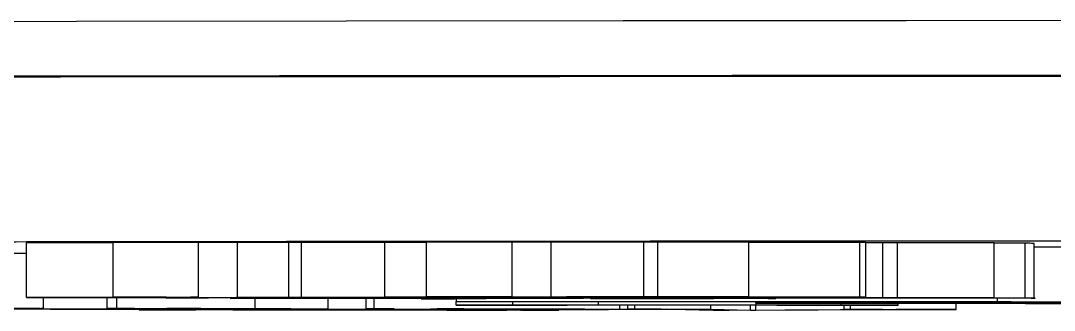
# Model space of a CAD drawing. Header units: millimetres. Extents: x 2451 to 4400, y 944 to 2322.
# Drawn here: x 3235.81 to 3254.69, y 1082.75 to 1088.05 of the extents above; entities that cross this region are included whole.
import ezdxf

# ---------------------------------------------------------------- set-up
doc = ezdxf.new("R2010")
doc.units = ezdxf.units.MM

msp = doc.modelspace()

# ---------------------------------------------------------------- linework, layer by layer
at = {"color": 7, "linetype": 'Continuous', "lineweight": 25}
for p, q in [((3237.497, 1083.984), (3235.917, 1083.982)), ((3235.917, 1082.982), (3235.917, 1083.982)), ((3239.059, 1083.991), (3237.497, 1083.991)), ((3237.497, 1082.991), (3237.497, 1083.991)), ((3239.059, 1082.991), (3239.059, 1083.991)), ((3239.773, 1083.987), (3239.059, 1083.99)), ((3240.708, 1083.988), (3239.773, 1083.987)), ((3239.773, 1082.987), (3239.773, 1083.987)), ((3240.939, 1083.991), (3240.708, 1083.988)), ((3240.708, 1082.988), (3240.708, 1083.988)), ((3242.462, 1083.99), (3240.939, 1083.991)), ((3240.939, 1082.991), (3240.939, 1083.991)), ((3243.222, 1083.992), (3242.462, 1083.991)), ((3242.462, 1082.991), (3242.462, 1083.991)), ((3244.786, 1083.999), (3243.222, 1083.999)), ((3243.222, 1082.999), (3243.222, 1083.999)), ((3244.786, 1082.999), (3244.786, 1083.999)), ((3245.5, 1083.995), (3244.786, 1083.997)), ((3247.193, 1083.997), (3245.5, 1083.995)), ((3245.5, 1082.995), (3245.5, 1083.995)), ((3247.447, 1084), (3247.193, 1083.997)), ((3247.193, 1082.997), (3247.193, 1083.997)), ((3249.112, 1083.999), (3247.447, 1084)), ((3247.447, 1083), (3247.447, 1084)), ((3249.112, 1082.999), (3249.112, 1083.999)), ((3251.251, 1083.993), (3251.138, 1083.993)), ((3251.138, 1082.993), (3251.138, 1083.993)), ((3251.251, 1082.993), (3251.251, 1083.993)), ((3251.557, 1083.984), (3251.251, 1083.983)), ((3251.827, 1083.986), (3251.557, 1083.984)), ((3251.557, 1082.984), (3251.557, 1083.984)), ((3253.591, 1083.985), (3251.827, 1083.986)), ((3251.827, 1082.986), (3251.827, 1083.986)), ((3253.591, 1082.985), (3253.591, 1083.985)), ((3254.161, 1082.976), (3254.161, 1083.976)), ((3254.326, 1082.975), (3254.326, 1083.975)), ((3235.917, 1082.982), (3239.012, 1082.986)), ((3236.778, 1082.982), (3235.917, 1082.982)), ((3236.225, 1082.784), (3236.225, 1082.982)), ((3237.388, 1082.783), (3237.388, 1082.983)), ((3237.497, 1082.991), (3239.059, 1082.991)), ((3237.567, 1082.784), (3237.567, 1082.983)), ((3238.768, 1082.985), (3238.067, 1082.984)), ((3238.468, 1082.973), (3238.468, 1082.984)), ((3238.468, 1082.973), (3238.809, 1082.977)), ((3238.676, 1082.972), (3238.468, 1082.973)), ((3239.059, 1082.991), (3238.912, 1082.99)), ((3238.912, 1082.99), (3239.773, 1082.987)), ((3239.637, 1082.967), (3251.557, 1082.984)), ((3240.494, 1082.967), (3239.637, 1082.967)), ((3239.76, 1082.984), (3239.75, 1082.983)), ((3239.773, 1082.987), (3240.708, 1082.988)), ((3242.508, 1082.99), (3239.996, 1082.986)), ((3239.996, 1082.986), (3240.407, 1082.985)), ((3240.096, 1082.78), (3240.096, 1082.967)), ((3240.407, 1082.985), (3240.407, 1082.987)), ((3240.708, 1082.988), (3240.939, 1082.991)), ((3240.903, 1082.974), (3248.675, 1082.984)), ((3241.766, 1082.973), (3240.903, 1082.974)), ((3240.939, 1082.991), (3242.508, 1082.99)), ((3241.428, 1082.776), (3241.428, 1082.969)), ((3246.461, 1082.976), (3241.786, 1082.969)), ((3242.524, 1082.978), (3241.833, 1082.976)), ((3242.119, 1082.777), (3242.119, 1082.97)), ((3242.269, 1082.777), (3242.269, 1082.97)), ((3242.462, 1082.991), (3244.74, 1082.994)), ((3243.322, 1082.99), (3242.462, 1082.991)), ((3242.508, 1082.99), (3242.508, 1082.991)), ((3250.594, 1082.986), (3243.058, 1082.976)), ((3243.127, 1082.96), (3243.127, 1082.971)), ((3243.335, 1082.959), (3243.127, 1082.96)), ((3243.197, 1082.985), (3243.197, 1082.991)), ((3243.222, 1082.999), (3244.786, 1082.999)), ((3243.763, 1082.972), (3243.763, 1082.909)), ((3244.18, 1082.981), (3244.18, 1082.996)), ((3244.406, 1082.981), (3244.18, 1082.981)), ((3244.442, 1082.972), (3244.442, 1082.973)), ((3244.442, 1082.972), (3246.094, 1082.971)), ((3244.786, 1082.999), (3244.604, 1082.998)), ((3244.604, 1082.998), (3245.5, 1082.995)), ((3244.708, 1082.989), (3244.612, 1082.993)), ((3245.5, 1082.995), (3247.193, 1082.997)), ((3246.094, 1082.971), (3245.585, 1082.97)), ((3249.112, 1082.999), (3245.78, 1082.994)), ((3246.094, 1082.971), (3246.094, 1082.975)), ((3246.222, 1082.966), (3246.222, 1082.975)), ((3246.371, 1082.965), (3246.222, 1082.966)), ((3248.403, 1082.969), (3246.461, 1082.976)), ((3247.193, 1082.997), (3247.447, 1083)), ((3253.591, 1082.985), (3247.28, 1082.977)), ((3247.28, 1082.977), (3249.261, 1082.97)), ((3247.447, 1083), (3249.112, 1082.999)), ((3248.172, 1082.986), (3247.522, 1082.984)), ((3248.675, 1082.984), (3248.929, 1082.987)), ((3248.929, 1082.987), (3250.594, 1082.986)), ((3249.13, 1082.977), (3249.13, 1082.979)), ((3249.22, 1082.977), (3249.13, 1082.977)), ((3249.261, 1082.97), (3249.261, 1082.979)), ((3249.606, 1082.968), (3249.606, 1082.98)), ((3251.138, 1082.993), (3251.251, 1082.993)), ((3251.557, 1082.984), (3251.827, 1082.986)), ((3251.827, 1082.986), (3253.591, 1082.985)), ((3253.652, 1082.909), (3253.652, 1082.975)), ((3233.518, 1082.769), (3237.792, 1082.782)), ((3236.176, 1082.774), (3234.204, 1082.768)), ((3237.504, 1082.772), (3236.176, 1082.774)), ((3238.478, 1082.781), (3236.355, 1082.774)), ((3236.355, 1082.774), (3237.426, 1082.773)), ((3237.388, 1082.783), (3237.567, 1082.784)), ((3237.644, 1082.783), (3237.388, 1082.783)), ((3237.426, 1082.773), (3237.426, 1082.778)), ((3237.567, 1082.784), (3240.096, 1082.78)), ((3237.975, 1082.761), (3237.975, 1082.779)), ((3238.124, 1082.761), (3238.124, 1082.78)), ((3239.01, 1082.761), (3242.562, 1082.775)), ((3239.702, 1082.78), (3239.102, 1082.781)), ((3241.605, 1082.768), (3239.742, 1082.76)), ((3240.251, 1082.774), (3240.694, 1082.776)), ((3241.144, 1082.758), (3241.144, 1082.766)), ((3242.93, 1082.766), (3241.605, 1082.768)), ((3243.294, 1082.774), (3241.755, 1082.768)), ((3241.755, 1082.768), (3243.08, 1082.767)), ((3242.348, 1082.776), (3242.119, 1082.777)), ((3242.119, 1082.777), (3242.269, 1082.777)), ((3242.269, 1082.777), (3246.754, 1082.772)), ((3242.562, 1082.775), (3242.626, 1082.775)), ((3243.08, 1082.767), (3243.08, 1082.773)), ((3243.13, 1082.762), (3243.231, 1082.763)), ((3243.404, 1082.762), (3243.13, 1082.762)), ((3244.87, 1082.768), (3243.404, 1082.762)), ((3243.763, 1082.906), (3243.763, 1082.909)), ((3243.763, 1082.909), (3253.652, 1082.909)), ((3244.803, 1082.906), (3243.763, 1082.906)), ((3243.763, 1082.847), (3243.763, 1082.906)), ((3243.763, 1082.844), (3243.763, 1082.847)), ((3243.763, 1082.847), (3244.803, 1082.847)), ((3251.841, 1082.844), (3243.763, 1082.844)), ((3245.184, 1082.773), (3243.903, 1082.775)), ((3243.934, 1082.759), (3243.934, 1082.764)), ((3244.113, 1082.758), (3244.113, 1082.765)), ((3244.446, 1082.768), (3244.446, 1082.774)), ((3244.446, 1082.768), (3244.596, 1082.768)), ((3244.596, 1082.768), (3244.596, 1082.774)), ((3244.596, 1082.768), (3244.87, 1082.768)), ((3244.689, 1082.755), (3247.471, 1082.77)), ((3244.689, 1082.755), (3244.689, 1082.767)), ((3244.803, 1082.847), (3244.803, 1082.906)), ((3244.87, 1082.768), (3244.87, 1082.773)), ((3247.603, 1082.769), (3244.978, 1082.755)), ((3246.411, 1082.768), (3246.132, 1082.768)), ((3246.364, 1082.85), (3246.364, 1082.903)), ((3246.754, 1082.772), (3246.411, 1082.768)), ((3246.754, 1082.772), (3246.754, 1082.844)), ((3246.904, 1082.771), (3246.904, 1082.844)), ((3246.904, 1082.771), (3247.022, 1082.772)), ((3247.193, 1082.771), (3246.904, 1082.771)), ((3247.022, 1082.844), (3247.022, 1082.772)), ((3247.022, 1082.772), (3248.418, 1082.77)), ((3247.471, 1082.77), (3247.515, 1082.77)), ((3247.7, 1082.768), (3247.603, 1082.769)), ((3248.461, 1082.75), (3247.7, 1082.768)), ((3248.418, 1082.77), (3248.418, 1082.844)), ((3248.418, 1082.77), (3249.143, 1082.754)), ((3251.805, 1082.766), (3248.75, 1082.75)), ((3249.143, 1082.754), (3249.143, 1082.844)), ((3249.239, 1082.754), (3249.239, 1082.844)), ((3249.239, 1082.754), (3251.516, 1082.766)), ((3249.241, 1082.879), (3249.241, 1082.903)), ((3253.048, 1082.879), (3249.241, 1082.879)), ((3253.202, 1082.876), (3249.241, 1082.876)), ((3249.241, 1082.876), (3249.241, 1082.85)), ((3250.801, 1082.906), (3252.702, 1082.906)), ((3250.801, 1082.847), (3250.801, 1082.876)), ((3250.801, 1082.847), (3251.841, 1082.847)), ((3250.853, 1082.768), (3250.853, 1082.844)), ((3251.238, 1082.767), (3250.853, 1082.768)), ((3250.853, 1082.768), (3250.971, 1082.768)), ((3250.971, 1082.768), (3250.971, 1082.844)), ((3250.971, 1082.768), (3252.897, 1082.767)), ((3251.516, 1082.766), (3251.561, 1082.766)), ((3251.841, 1082.847), (3251.841, 1082.876)), ((3251.841, 1082.847), (3251.841, 1082.844)), ((3252.78, 1082.766), (3252.394, 1082.766)), ((3252.897, 1082.767), (3252.78, 1082.766)), ((3252.897, 1082.767), (3252.897, 1082.876)), ((3258.77, 1082.844), (3253.202, 1082.876)), ((3242.643, 1082.755), (3237.975, 1082.761)), ((3237.975, 1082.761), (3238.124, 1082.761)), ((3238.124, 1082.761), (3238.399, 1082.761)), ((3239.954, 1082.759), (3239.954, 1082.761)), ((3239.954, 1082.759), (3241.144, 1082.758)), ((3244.113, 1082.758), (3242.643, 1082.755)), ((3243.597, 1082.754), (3243.597, 1082.757)), ((3243.597, 1082.754), (3243.714, 1082.755)), ((3245.523, 1082.752), (3243.597, 1082.754)), ((3243.714, 1082.755), (3243.714, 1082.757)), ((3243.714, 1082.755), (3244.099, 1082.754)), ((3243.934, 1082.759), (3244.113, 1082.758)), ((3244.099, 1082.754), (3244.099, 1082.758)), ((3245.255, 1082.753), (3245.255, 1082.756)), ((3245.255, 1082.753), (3245.64, 1082.753)), ((3245.64, 1082.753), (3245.523, 1082.752)), ((3245.64, 1082.753), (3245.64, 1082.758)), ((3248.75, 1082.75), (3248.461, 1082.75)), ((3249.143, 1082.754), (3249.239, 1082.754))]:
    msp.add_line(p, q, dxfattribs=at)
at = {"color": 7, "linetype": 'Continuous', "lineweight": 25, "flags": 128}
for points in [[(3257.243, 1088.05), (3251.984, 1088.047), (3246.813, 1088.044), (3241.754, 1088.04), (3236.831, 1088.035), (3232.064, 1088.03), (3227.476, 1088.024), (3223.087, 1088.017), (3218.918, 1088.01), (3214.987, 1088.002), (3211.312, 1087.994), (3207.909, 1087.985), (3204.795, 1087.975), (3201.982, 1087.966), (3199.485, 1087.955), (3197.313, 1087.945), (3195.478, 1087.934), (3193.987, 1087.923), (3192.846, 1087.912)], [(3255.294, 1087.03), (3250.423, 1087.027), (3245.658, 1087.024), (3241.021, 1087.019), (3236.537, 1087.015), (3232.227, 1087.009), (3228.113, 1087.003), (3224.215, 1086.996), (3220.553, 1086.988), (3217.146, 1086.98), (3214.009, 1086.972), (3211.159, 1086.963), (3208.61, 1086.954), (3206.375, 1086.944), (3204.464, 1086.934), (3202.887, 1086.924), (3201.653, 1086.913), (3200.767, 1086.903), (3200.234, 1086.892), (3200.056, 1086.881), (3200.056, 1086.881)]]:
    msp.add_lwpolyline(points, dxfattribs=at)
at = {"color": 7, "linetype": 'Continuous', "lineweight": 25}
for points, knots in [([(3257.422, 1087.047), (3254.926, 1087.046), (3249.889, 1087.044), (3242.512, 1087.039), (3235.27, 1087.032), (3228.291, 1087.023), (3221.687, 1087.013), (3215.594, 1087.001), (3210.101, 1086.988), (3205.29, 1086.974), (3201.227, 1086.959), (3197.958, 1086.943), (3195.419, 1086.928), (3194.357, 1086.917), (3193.83, 1086.911)], [0, 0, 0, 0, 0.079959, 0.161371, 0.244142, 0.328893, 0.414217, 0.5, 0.585778, 0.671102, 0.755858, 0.838624, 0.920039, 1, 1, 1, 1]), ([(3203.11, 1083.884), (3203.158, 1083.887), (3203.264, 1083.895), (3204.134, 1083.908), (3205.615, 1083.922), (3207.79, 1083.935), (3210.621, 1083.949), (3214.135, 1083.962), (3218.289, 1083.974), (3223.032, 1083.985), (3228.294, 1083.995), (3233.985, 1084.004), (3240.008, 1084.012), (3246.231, 1084.018), (3252.597, 1084.022), (3258.949, 1084.025), (3265.288, 1084.027), (3271.555, 1084.028), (3277.823, 1084.027), (3284.161, 1084.025), (3290.514, 1084.022), (3296.88, 1084.018), (3303.103, 1084.012), (3309.126, 1084.004), (3314.817, 1083.995), (3320.079, 1083.985), (3324.822, 1083.974), (3328.976, 1083.962), (3332.49, 1083.949), (3335.321, 1083.935), (3337.496, 1083.922), (3338.977, 1083.908), (3339.849, 1083.895), (3339.955, 1083.887), (3340.003, 1083.884)], [0, 0, 0, 0, 0.023828, 0.053273, 0.084485, 0.115699, 0.147957, 0.180726, 0.213842, 0.247136, 0.28043, 0.313546, 0.346314, 0.378573, 0.409785, 0.440999, 0.470442, 0.499888, 0.529332, 0.558778, 0.58999, 0.621203, 0.653462, 0.68623, 0.719347, 0.752641, 0.785934, 0.819051, 0.851819, 0.884078, 0.915289, 0.946503, 0.975948, 1, 1, 1, 1]), ([(3251.138, 1083.993), (3250.469, 1083.993), (3249.791, 1083.992), (3249.121, 1083.993), (3249.112, 1083.993)], [0, 0, 0, 0, 0.986687, 1, 1, 1, 1]), ([(3254.161, 1083.976), (3254.05, 1083.977), (3253.891, 1083.977), (3253.66, 1083.977), (3253.591, 1083.977)], [0, 0, 0, 0, 0.700719, 1, 1, 1, 1]), ([(3254.324, 1083.975), (3254.312, 1083.975), (3254.285, 1083.976), (3254.205, 1083.976), (3254.161, 1083.976)], [0, 0, 0, 0, 0.457866, 1, 1, 1, 1]), ([(3255.622, 1083.908), (3255.515, 1083.908), (3255.095, 1083.908), (3254.654, 1083.908), (3254.326, 1083.908)], [0, 0, 0, 0, 0.254888, 1, 1, 1, 1]), ([(3235.917, 1083.787), (3235.902, 1083.787), (3235.806, 1083.787), (3235.58, 1083.788), (3235.389, 1083.788)], [0, 0, 0, 0, 0.156668, 1, 1, 1, 1]), ([(3238.067, 1082.984), (3237.929, 1082.984), (3237.651, 1082.983), (3237.212, 1082.982), (3236.936, 1082.982), (3236.778, 1082.982)], [0, 0, 0, 0, 0.297582, 0.595326, 1, 1, 1, 1]), ([(3239.012, 1082.986), (3238.831, 1082.987), (3238.495, 1082.988), (3237.988, 1082.989), (3237.661, 1082.99), (3237.497, 1082.991)], [0, 0, 0, 0, 0.369183, 0.684555, 1, 1, 1, 1]), ([(3239.649, 1082.979), (3239.555, 1082.978), (3239.365, 1082.976), (3238.907, 1082.973), (3238.676, 1082.972)], [0, 0, 0, 0, 0.493905, 1, 1, 1, 1]), ([(3238.894, 1082.981), (3238.896, 1082.981), (3238.93, 1082.982), (3238.847, 1082.983), (3238.768, 1082.985)], [0, 0, 0, 0, 0.05128, 1, 1, 1, 1]), ([(3241.833, 1082.976), (3241.667, 1082.977), (3241.335, 1082.978), (3240.636, 1082.981), (3240.109, 1082.982), (3239.76, 1082.984)], [0, 0, 0, 0, 0.25307, 0.506097, 1, 1, 1, 1]), ([(3240.407, 1082.985), (3240.716, 1082.985), (3241.345, 1082.986), (3242.14, 1082.986), (3242.699, 1082.986), (3243.011, 1082.985), (3243.136, 1082.985), (3243.197, 1082.985)], [0, 0, 0, 0, 0.325958, 0.662347, 0.799326, 0.902609, 1, 1, 1, 1]), ([(3241.786, 1082.969), (3241.648, 1082.969), (3241.371, 1082.969), (3240.928, 1082.968), (3240.653, 1082.967), (3240.494, 1082.967)], [0, 0, 0, 0, 0.297206, 0.594593, 1, 1, 1, 1]), ([(3242.621, 1082.983), (3242.397, 1082.983), (3241.969, 1082.984), (3241.262, 1082.984), (3240.793, 1082.985), (3240.556, 1082.985)], [0, 0, 0, 0, 0.3506116, 0.6721745, 1, 1, 1, 1]), ([(3240.556, 1082.985), (3240.737, 1082.984), (3241.099, 1082.983), (3241.75, 1082.981), (3242.231, 1082.979), (3242.524, 1082.978)], [0, 0, 0, 0, 0.2824309, 0.5648657, 1, 1, 1, 1]), ([(3243.058, 1082.976), (3242.919, 1082.975), (3242.642, 1082.975), (3242.2, 1082.974), (3241.925, 1082.974), (3241.766, 1082.973)], [0, 0, 0, 0, 0.297214, 0.594601, 1, 1, 1, 1]), ([(3243.31, 1082.983), (3243.29, 1082.983), (3243.25, 1082.982), (3243.155, 1082.982), (3243.007, 1082.983), (3242.82, 1082.983), (3242.688, 1082.983), (3242.621, 1082.983)], [0, 0, 0, 0, 0.082107, 0.164925, 0.356677, 0.675002, 1, 1, 1, 1]), ([(3243.127, 1082.96), (3243.372, 1082.961), (3243.843, 1082.964), (3244.3, 1082.968), (3244.394, 1082.97), (3244.442, 1082.972)], [0, 0, 0, 0, 0.35008, 0.672322, 1, 1, 1, 1]), ([(3243.197, 1082.985), (3243.264, 1082.985), (3243.373, 1082.984), (3243.38, 1082.983), (3243.357, 1082.983), (3243.354, 1082.983), (3243.322, 1082.983), (3243.31, 1082.983)], [0, 0, 0, 0, 0.414992, 0.667292, 0.851809, 0.943552, 1, 1, 1, 1]), ([(3244.74, 1082.994), (3244.558, 1082.995), (3244.22, 1082.996), (3243.709, 1082.997), (3243.384, 1082.998), (3243.222, 1082.999)], [0, 0, 0, 0, 0.369297, 0.684635, 1, 1, 1, 1]), ([(3244.612, 1082.993), (3244.473, 1082.993), (3244.196, 1082.992), (3243.755, 1082.991), (3243.48, 1082.991), (3243.322, 1082.99)], [0, 0, 0, 0, 0.297538, 0.595282, 1, 1, 1, 1]), ([(3245.585, 1082.97), (3245.363, 1082.969), (3244.948, 1082.966), (3244.214, 1082.963), (3243.629, 1082.96), (3243.335, 1082.959)], [0, 0, 0, 0, 0.365437, 0.681548, 1, 1, 1, 1]), ([(3244.18, 1082.981), (3244.337, 1082.982), (3244.637, 1082.985), (3244.694, 1082.987), (3244.721, 1082.989)], [0, 0, 0, 0, 0.523773, 1, 1, 1, 1]), ([(3245.562, 1082.991), (3245.522, 1082.99), (3245.449, 1082.987), (3245.04, 1082.984), (3244.619, 1082.982), (3244.406, 1082.981)], [0, 0, 0, 0, 0.386257, 0.690164, 1, 1, 1, 1]), ([(3247.522, 1082.984), (3247.351, 1082.985), (3247.011, 1082.986), (3246.363, 1082.989), (3245.874, 1082.99), (3245.562, 1082.991)], [0, 0, 0, 0, 0.2667737, 0.5335507, 1, 1, 1, 1]), ([(3245.78, 1082.994), (3246.405, 1082.994), (3247.657, 1082.993), (3249.526, 1082.992), (3250.66, 1082.993), (3251.138, 1082.993)], [0, 0, 0, 0, 0.365081, 0.731832, 1, 1, 1, 1]), ([(3250.671, 1082.99), (3250.005, 1082.99), (3248.861, 1082.991), (3247.295, 1082.992), (3246.452, 1082.993), (3246.024, 1082.993)], [0, 0, 0, 0, 0.407022, 0.699492, 1, 1, 1, 1]), ([(3246.024, 1082.993), (3246.204, 1082.993), (3246.562, 1082.991), (3247.267, 1082.989), (3247.814, 1082.987), (3248.172, 1082.986)], [0, 0, 0, 0, 0.257454, 0.514908, 1, 1, 1, 1]), ([(3246.222, 1082.966), (3246.526, 1082.966), (3247.073, 1082.967), (3247.699, 1082.967), (3248.068, 1082.968), (3248.242, 1082.968), (3248.357, 1082.968), (3248.433, 1082.968), (3248.465, 1082.968), (3248.47, 1082.969), (3248.438, 1082.969), (3248.41, 1082.969), (3248.403, 1082.969)], [0, 0, 0, 0, 0.35041, 0.630866, 0.725925, 0.790521, 0.841305, 0.86957, 0.898179, 0.941209, 0.984756, 1, 1, 1, 1]), ([(3248.945, 1082.965), (3248.738, 1082.965), (3248.318, 1082.966), (3247.411, 1082.966), (3246.774, 1082.966), (3246.371, 1082.965)], [0, 0, 0, 0, 0.263652, 0.534652, 1, 1, 1, 1]), ([(3249.261, 1082.97), (3249.375, 1082.97), (3249.556, 1082.969), (3249.635, 1082.968), (3249.467, 1082.967), (3249.165, 1082.966), (3248.945, 1082.965)], [0, 0, 0, 0, 0.268227, 0.423788, 0.580622, 1, 1, 1, 1]), ([(3249.13, 1082.977), (3249.791, 1082.977), (3250.789, 1082.978), (3252.121, 1082.978), (3253.018, 1082.978), (3253.69, 1082.977), (3254.023, 1082.977), (3254.142, 1082.976), (3254.161, 1082.976)], [0, 0, 0, 0, 0.381103, 0.574669, 0.765651, 0.888057, 0.981539, 1, 1, 1, 1]), ([(3253.686, 1082.975), (3253.054, 1082.975), (3252.016, 1082.976), (3250.508, 1082.976), (3249.65, 1082.976), (3249.22, 1082.977)], [0, 0, 0, 0, 0.437716, 0.717507, 1, 1, 1, 1]), ([(3251.251, 1082.993), (3251.093, 1082.993), (3250.827, 1082.992), (3250.656, 1082.991), (3250.666, 1082.99), (3250.671, 1082.99)], [0, 0, 0, 0, 0.4310373, 0.7260596, 1, 1, 1, 1]), ([(3254.262, 1082.974), (3254.228, 1082.974), (3254.137, 1082.974), (3253.992, 1082.974), (3253.835, 1082.974), (3253.736, 1082.974), (3253.686, 1082.975)], [0, 0, 0, 0, 0.17027, 0.46426, 0.731509, 1, 1, 1, 1]), ([(3254.161, 1082.976), (3254.213, 1082.976), (3254.318, 1082.975), (3254.356, 1082.975), (3254.327, 1082.974), (3254.284, 1082.974), (3254.262, 1082.974)], [0, 0, 0, 0, 0.391814, 0.807915, 0.901195, 1, 1, 1, 1]), ([(3236.168, 1082.783), (3236.009, 1082.782), (3235.715, 1082.779), (3235.048, 1082.778), (3234.742, 1082.777)], [0, 0, 0, 0, 0.5415287, 1, 1, 1, 1]), ([(3235.389, 1082.788), (3235.588, 1082.788), (3235.989, 1082.787), (3236.242, 1082.785), (3236.201, 1082.784), (3236.185, 1082.784)], [0, 0, 0, 0, 0.3813, 0.766294, 1, 1, 1, 1]), ([(3237.426, 1082.773), (3237.686, 1082.772), (3238.127, 1082.772), (3238.794, 1082.772), (3239.342, 1082.772), (3239.838, 1082.773), (3240.103, 1082.774), (3240.251, 1082.774)], [0, 0, 0, 0, 0.2693348, 0.4566469, 0.5997024, 0.7783509, 1, 1, 1, 1]), ([(3241.011, 1082.773), (3240.796, 1082.772), (3240.434, 1082.771), (3239.695, 1082.771), (3238.971, 1082.771), (3238.204, 1082.771), (3237.74, 1082.771), (3237.504, 1082.772)], [0, 0, 0, 0, 0.253557, 0.424716, 0.595645, 0.794239, 1, 1, 1, 1]), ([(3237.792, 1082.782), (3237.823, 1082.782), (3237.873, 1082.782), (3237.896, 1082.782), (3237.875, 1082.783), (3237.791, 1082.783), (3237.701, 1082.783), (3237.644, 1082.783)], [0, 0, 0, 0, 0.242147, 0.388856, 0.536837, 0.710317, 1, 1, 1, 1]), ([(3239.102, 1082.781), (3239.033, 1082.781), (3238.925, 1082.781), (3238.756, 1082.781), (3238.632, 1082.781), (3238.542, 1082.781), (3238.498, 1082.781), (3238.478, 1082.781)], [0, 0, 0, 0, 0.336259, 0.518412, 0.701425, 0.865829, 1, 1, 1, 1]), ([(3240.73, 1082.777), (3240.736, 1082.777), (3240.765, 1082.777), (3240.628, 1082.778), (3240.269, 1082.779), (3239.904, 1082.78), (3239.702, 1082.78)], [0, 0, 0, 0, 0.067979, 0.316164, 0.620975, 1, 1, 1, 1]), ([(3240.096, 1082.78), (3240.417, 1082.78), (3240.942, 1082.779), (3241.371, 1082.777), (3241.473, 1082.775), (3241.316, 1082.774), (3241.098, 1082.773), (3241.011, 1082.773)], [0, 0, 0, 0, 0.303232, 0.495993, 0.689194, 0.877678, 1, 1, 1, 1]), ([(3242.629, 1082.776), (3242.63, 1082.776), (3242.632, 1082.776), (3242.601, 1082.776), (3242.508, 1082.776), (3242.409, 1082.776), (3242.348, 1082.776)], [0, 0, 0, 0, 0.034336, 0.266425, 0.542953, 1, 1, 1, 1]), ([(3243.231, 1082.763), (3243.332, 1082.763), (3243.472, 1082.764), (3243.452, 1082.765), (3243.332, 1082.765), (3243.139, 1082.766), (3242.991, 1082.766), (3242.93, 1082.766)], [0, 0, 0, 0, 0.4002553, 0.5540467, 0.7092134, 0.880119, 1, 1, 1, 1]), ([(3243.08, 1082.767), (3243.214, 1082.767), (3243.421, 1082.766), (3243.737, 1082.766), (3243.994, 1082.766), (3244.25, 1082.767), (3244.375, 1082.767), (3244.446, 1082.768)], [0, 0, 0, 0, 0.265228, 0.413113, 0.562281, 0.751044, 1, 1, 1, 1]), ([(3243.903, 1082.775), (3243.839, 1082.775), (3243.733, 1082.775), (3243.578, 1082.775), (3243.462, 1082.775), (3243.365, 1082.774), (3243.32, 1082.774), (3243.294, 1082.774)], [0, 0, 0, 0, 0.2946797, 0.4891513, 0.6427246, 0.79668, 1, 1, 1, 1]), ([(3246.364, 1082.903), (3246.354, 1082.903), (3246.339, 1082.904), (3246.141, 1082.905), (3245.88, 1082.905), (3245.426, 1082.906), (3245.058, 1082.906), (3244.803, 1082.906)], [0, 0, 0, 0, 0.250411, 0.398556, 0.54744, 0.686236, 1, 1, 1, 1]), ([(3244.803, 1082.847), (3245.101, 1082.847), (3245.518, 1082.847), (3245.99, 1082.848), (3246.233, 1082.848), (3246.352, 1082.849), (3246.36, 1082.85), (3246.364, 1082.85)], [0, 0, 0, 0, 0.364031, 0.510061, 0.655864, 0.843841, 1, 1, 1, 1]), ([(3246.132, 1082.768), (3246.124, 1082.769), (3246.11, 1082.77), (3245.888, 1082.772), (3245.512, 1082.773), (3245.266, 1082.773), (3245.184, 1082.773)], [0, 0, 0, 0, 0.333446, 0.670522, 0.890051, 1, 1, 1, 1]), ([(3247.511, 1082.77), (3247.51, 1082.77), (3247.508, 1082.77), (3247.468, 1082.77), (3247.366, 1082.771), (3247.265, 1082.771), (3247.193, 1082.771)], [0, 0, 0, 0, 0.094648, 0.307424, 0.510271, 1, 1, 1, 1]), ([(3249.241, 1082.903), (3249.25, 1082.903), (3249.268, 1082.904), (3249.462, 1082.905), (3249.787, 1082.905), (3250.249, 1082.906), (3250.614, 1082.906), (3250.801, 1082.906)], [0, 0, 0, 0, 0.212555, 0.375218, 0.538546, 0.763737, 1, 1, 1, 1]), ([(3249.241, 1082.85), (3249.251, 1082.85), (3249.27, 1082.849), (3249.476, 1082.848), (3249.823, 1082.847), (3250.288, 1082.847), (3250.645, 1082.847), (3250.801, 1082.847)], [0, 0, 0, 0, 0.21541, 0.378382, 0.541893, 0.800389, 1, 1, 1, 1]), ([(3251.556, 1082.767), (3251.555, 1082.767), (3251.554, 1082.767), (3251.513, 1082.767), (3251.411, 1082.767), (3251.31, 1082.767), (3251.238, 1082.767)], [0, 0, 0, 0, 0.094648, 0.307424, 0.510271, 1, 1, 1, 1]), ([(3252.394, 1082.766), (3252.328, 1082.766), (3252.217, 1082.766), (3252.063, 1082.766), (3251.953, 1082.766), (3251.863, 1082.766), (3251.826, 1082.766), (3251.805, 1082.766)], [0, 0, 0, 0, 0.292493, 0.488495, 0.642099, 0.795375, 1, 1, 1, 1]), ([(3252.702, 1082.906), (3253.371, 1082.906), (3254.716, 1082.906), (3256.524, 1082.904), (3257.845, 1082.902), (3258.768, 1082.898), (3259.075, 1082.895), (3259.098, 1082.893), (3259.104, 1082.892)], [0, 0, 0, 0, 0.196061, 0.394111, 0.547436, 0.700125, 0.928087, 1, 1, 1, 1]), ([(3259.104, 1082.892), (3259.073, 1082.891), (3259.012, 1082.888), (3258.329, 1082.884), (3256.982, 1082.881), (3255.297, 1082.879), (3253.949, 1082.879), (3253.171, 1082.879), (3253.048, 1082.879)], [0, 0, 0, 0, 0.200351, 0.402646, 0.59747, 0.766762, 0.96323, 1, 1, 1, 1]), ([(3253.652, 1082.909), (3254.32, 1082.908), (3255.555, 1082.908), (3257.323, 1082.908), (3258.986, 1082.906), (3260.505, 1082.904), (3261.65, 1082.9), (3261.958, 1082.896), (3261.977, 1082.894), (3261.98, 1082.893)], [0, 0, 0, 0, 0.160365, 0.296332, 0.431737, 0.589347, 0.747826, 0.949128, 1, 1, 1, 1]), ([(3238.399, 1082.761), (3238.476, 1082.761), (3238.586, 1082.761), (3238.747, 1082.761), (3238.856, 1082.761), (3238.946, 1082.761), (3238.989, 1082.761), (3239.01, 1082.761)], [0, 0, 0, 0, 0.350066, 0.499422, 0.650662, 0.830252, 1, 1, 1, 1]), ([(3239.742, 1082.76), (3239.719, 1082.76), (3239.679, 1082.76), (3239.682, 1082.76), (3239.724, 1082.759), (3239.816, 1082.759), (3239.902, 1082.759), (3239.954, 1082.759)], [0, 0, 0, 0, 0.233621, 0.399553, 0.564983, 0.740199, 1, 1, 1, 1]), ([(3241.144, 1082.758), (3241.428, 1082.757), (3241.912, 1082.757), (3242.712, 1082.757), (3243.372, 1082.758), (3243.753, 1082.758), (3243.934, 1082.759)], [0, 0, 0, 0, 0.2964627, 0.506276, 0.7663159, 1, 1, 1, 1]), ([(3244.099, 1082.754), (3244.19, 1082.754), (3244.314, 1082.754), (3244.481, 1082.754), (3244.587, 1082.754), (3244.651, 1082.755), (3244.681, 1082.755), (3244.689, 1082.755)], [0, 0, 0, 0, 0.388994, 0.538184, 0.687796, 0.914813, 1, 1, 1, 1]), ([(3244.978, 1082.755), (3244.954, 1082.754), (3244.926, 1082.754), (3244.944, 1082.754), (3244.947, 1082.754)], [0, 0, 0, 0, 0.839131, 1, 1, 1, 1]), ([(3244.962, 1082.754), (3244.979, 1082.754), (3245.023, 1082.754), (3245.129, 1082.754), (3245.217, 1082.753), (3245.255, 1082.753)], [0, 0, 0, 0, 0.270574, 0.689224, 1, 1, 1, 1])]:
    msp.add_open_spline(points, degree=3, knots=knots, dxfattribs=at)

doc.saveas('drawing.dxf')
